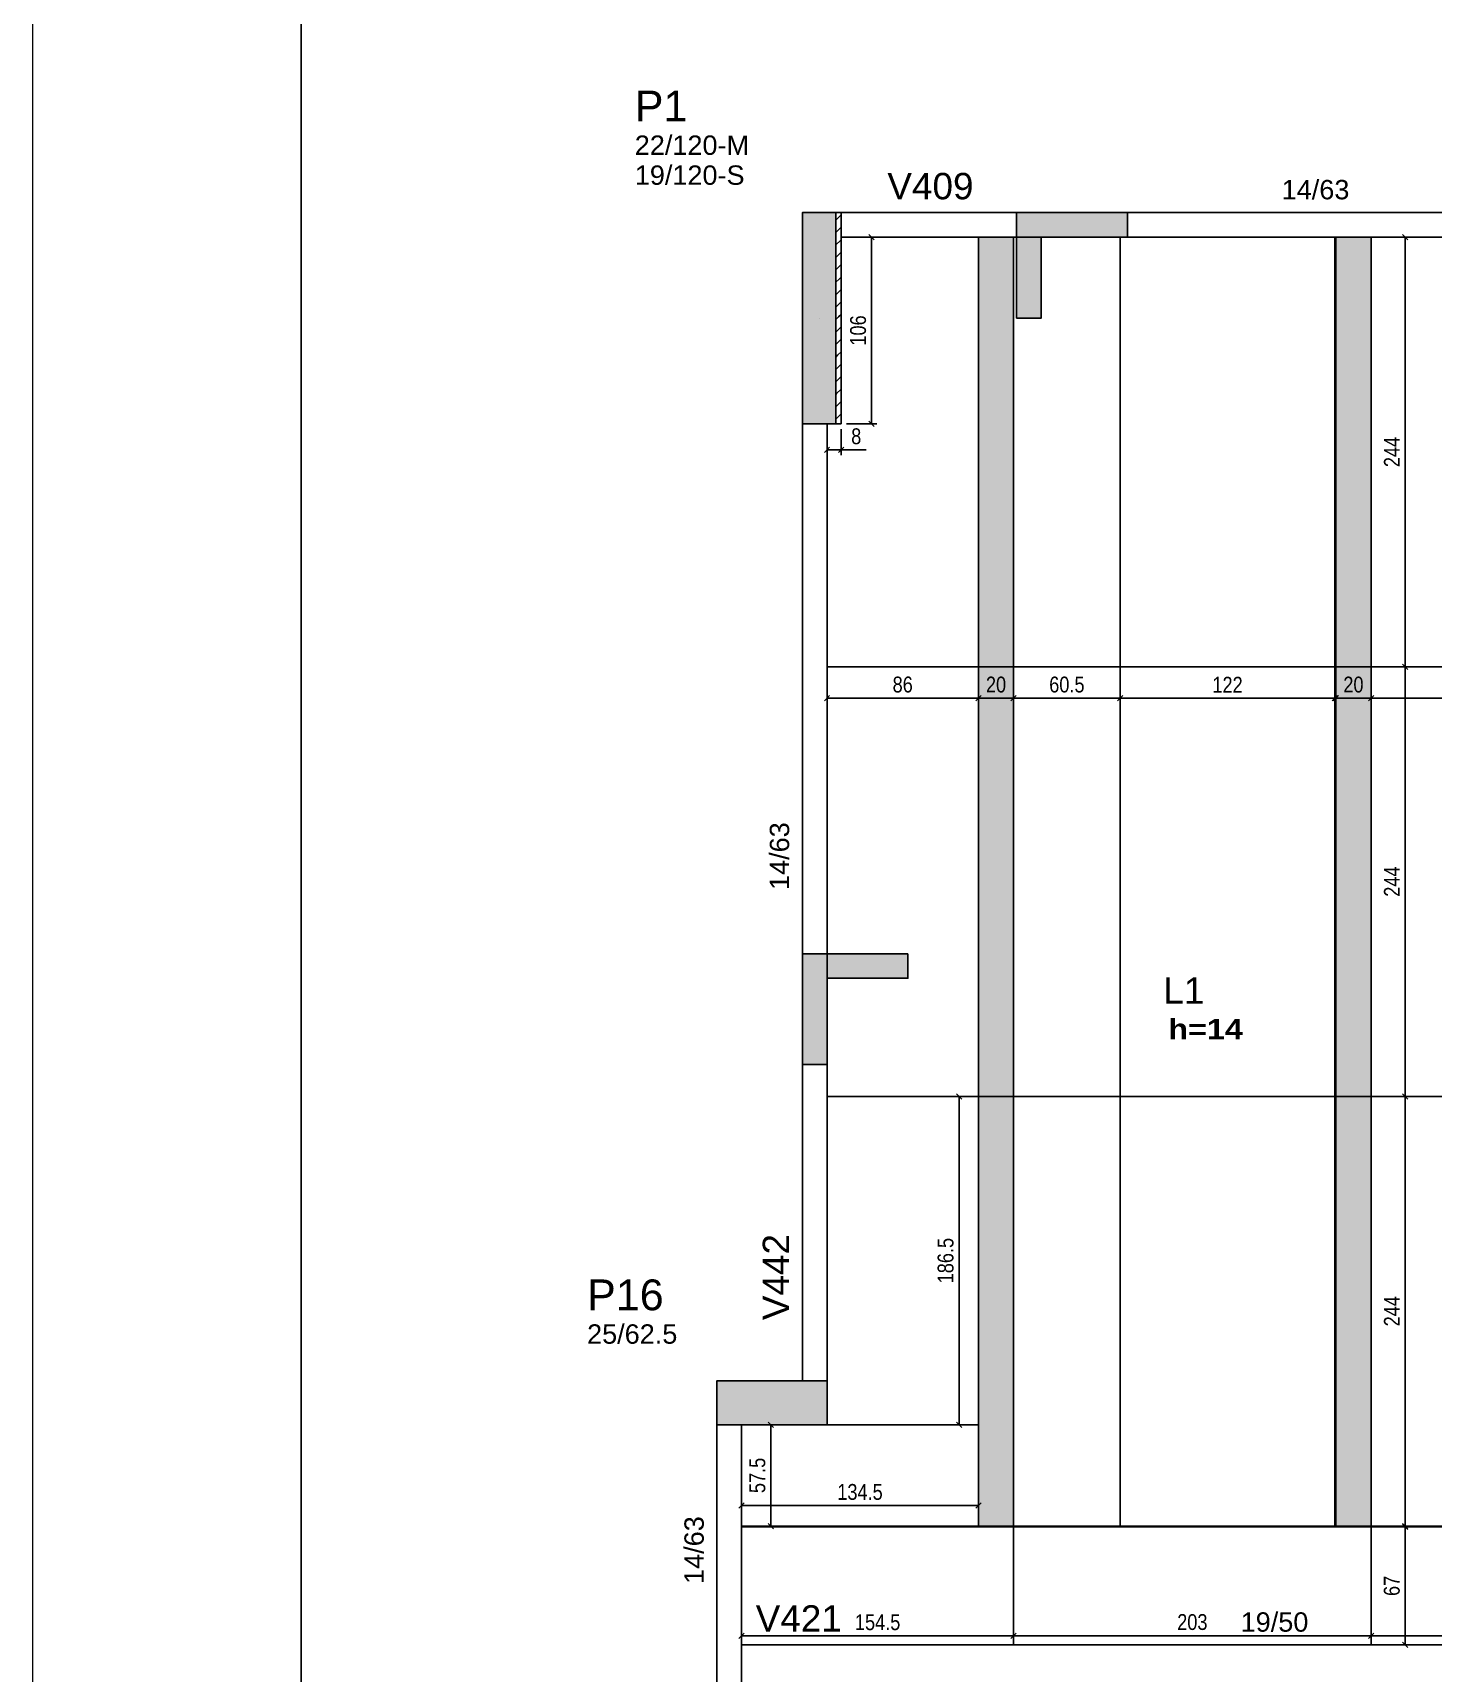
# Model space of a CAD drawing. Extents: x 3022 to 8661, y -614 to 3008.
# Drawn here: x 3023 to 3818, y 1267 to 2199 of the extents above; entities that cross this region are included whole.
import ezdxf

# ---------------------------------------------------------------- set-up
doc = ezdxf.new("R2010")
doc.units = 0
doc.header["$PDMODE"] = 34
for name, color, linetype in [('COTA', 241, 'Continuous'), ('MTH-DIM-PILAR', 3, 'Continuous'), ('MTH-DIM-VIGA', 3, 'Continuous'), ('MTH-FACE-VIGA', 7, 'Continuous'), ('MTH-LINHA-SEÇÃO', 16, 'Continuous'), ('MTH-PILAR-SEGUE', 5, 'Continuous'), ('MTH-SOMBRA21', 150, 'Continuous'), ('MTH-SOMBRA25', 253, 'Continuous'), ('MTH-TIT1-PILAR', 5, 'Continuous'), ('MTH-TIT1-VIGA', 5, 'Continuous'), ('MTH-TXT-NEGRITO', 5, 'Continuous'), ('Painéis', 200, 'Continuous')]:
    doc.layers.add(name, color=color, linetype=linetype)
doc.layers.add('FOLHA', color=255, linetype='Continuous', lineweight=5)
doc.layers.add('Hachura', color=251, linetype='Continuous', lineweight=9)
doc.styles.add('COTA TECNICA-50', font='techl___.ttf', dxfattribs={"height": 9})
doc.styles.add('TQS_ARIAL', font='arial.ttf')
doc.styles.add('TQS_ARIAL_BLACK', font='ariblk.ttf')
doc.dimstyles.new('COTA PAINEL-50', dxfattribs={"dimtxt": 9, "dimasz": 3, "dimexe": 3, "dimexo": 3, "dimgap": 3, "dimtad": 1, "dimdec": 1, "dimzin": 12, "dimdsep": 46, "dimtxsty": 'COTA TECNICA-50', "dimblk1": 'OBLIQUE', "dimblk2": 'OBLIQUE', "dimsah": 1, "dimcen": 0.9, "dimclrd": 4, "dimclre": 4, "dimclrt": 240, "dimadec": 1, "dimazin": 3, "dimtfac": 1, "dimtdec": 1, "dimtmove": 0, "dimatfit": 3, "dimfxl": 1, "dimtolj": 1, "dimtzin": 12, "dimarcsym": 0})

# ---------------------------------------------------------------- blocks, each defined once
blk = doc.blocks.new('_Oblique')
at = {"color": 0, "linetype": 'ByBlock', "lineweight": -2}
blk.add_line((-0.5, -0.5), (0.5, 0.5), dxfattribs=at)
blk = doc.blocks.new('*D33')
at = {"layer": 'COTA', "color": 4, "lineweight": -2, "transparency": 16777216}
for p, q in [((3474.08, 1835.75), (3474.08, 1818.01)), ((3560.08, 1835.75), (3560.08, 1818.01)), ((3474.08, 1821.01), (3560.08, 1821.01))]:
    blk.add_line(p, q, dxfattribs=at)
at = {"layer": 'Defpoints', "color": 0, "transparency": 16777216}
for p in [(3474.08, 1838.75), (3560.08, 1838.75), (3560.08, 1821.01)]:
    blk.add_point(p, dxfattribs=at)
at = {"layer": 'COTA', "color": 4, "lineweight": -2, "transparency": 16777216, "xscale": 3, "yscale": 3, "zscale": 3, "rotation": 180}
blk.add_blockref('_Oblique', (3474.08, 1821.01), dxfattribs=at)
at = {"layer": 'COTA', "color": 4, "lineweight": -2, "transparency": 16777216, "xscale": 3, "yscale": 3, "zscale": 3}
blk.add_blockref('_Oblique', (3560.08, 1821.01), dxfattribs=at)
at = {"layer": 'COTA', "color": 240, "transparency": 16777216, "insert": (3517.08, 1828.62), "char_height": 9, "attachment_point": 5, "style": 'COTA TECNICA-50'}
blk.add_mtext('\\A1;86', dxfattribs=at)
blk = doc.blocks.new('*D34')
at = {"layer": 'COTA', "color": 4, "lineweight": -2, "transparency": 16777216}
for p, q in [((3560.08, 1835.75), (3560.08, 1818.01)), ((3580.08, 1835.75), (3580.08, 1818.01)), ((3560.08, 1821.01), (3580.08, 1821.01))]:
    blk.add_line(p, q, dxfattribs=at)
at = {"layer": 'Defpoints', "color": 0, "transparency": 16777216}
for p in [(3560.08, 1838.75), (3580.08, 1838.75), (3580.08, 1821.01)]:
    blk.add_point(p, dxfattribs=at)
at = {"layer": 'COTA', "color": 4, "lineweight": -2, "transparency": 16777216, "xscale": 3, "yscale": 3, "zscale": 3, "rotation": 180}
blk.add_blockref('_Oblique', (3560.08, 1821.01), dxfattribs=at)
at = {"layer": 'COTA', "color": 4, "lineweight": -2, "transparency": 16777216, "xscale": 3, "yscale": 3, "zscale": 3}
blk.add_blockref('_Oblique', (3580.08, 1821.01), dxfattribs=at)
at = {"layer": 'COTA', "color": 240, "transparency": 16777216, "insert": (3570.08, 1828.6), "char_height": 9, "attachment_point": 5, "style": 'COTA TECNICA-50'}
blk.add_mtext('\\A1;20', dxfattribs=at)
blk = doc.blocks.new('*D35')
at = {"layer": 'COTA', "color": 4, "lineweight": -2, "transparency": 16777216}
for p, q in [((3580.08, 1835.75), (3580.08, 1818.01)), ((3640.58, 1835.75), (3640.58, 1818.01)), ((3580.08, 1821.01), (3640.58, 1821.01))]:
    blk.add_line(p, q, dxfattribs=at)
at = {"layer": 'Defpoints', "color": 0, "transparency": 16777216}
for p in [(3580.08, 1838.75), (3640.58, 1838.75), (3640.58, 1821.01)]:
    blk.add_point(p, dxfattribs=at)
at = {"layer": 'COTA', "color": 4, "lineweight": -2, "transparency": 16777216, "xscale": 3, "yscale": 3, "zscale": 3, "rotation": 180}
blk.add_blockref('_Oblique', (3580.08, 1821.01), dxfattribs=at)
at = {"layer": 'COTA', "color": 4, "lineweight": -2, "transparency": 16777216, "xscale": 3, "yscale": 3, "zscale": 3}
blk.add_blockref('_Oblique', (3640.58, 1821.01), dxfattribs=at)
at = {"layer": 'COTA', "color": 240, "transparency": 16777216, "insert": (3610.33, 1828.61), "char_height": 9, "attachment_point": 5, "style": 'COTA TECNICA-50'}
blk.add_mtext('\\A1;60.5', dxfattribs=at)
blk = doc.blocks.new('*D36')
at = {"layer": 'COTA', "color": 4, "lineweight": -2, "transparency": 16777216}
for p, q in [((3640.58, 1835.75), (3640.58, 1818.01)), ((3762.58, 1835.75), (3762.58, 1818.01)), ((3640.58, 1821.01), (3762.58, 1821.01))]:
    blk.add_line(p, q, dxfattribs=at)
at = {"layer": 'Defpoints', "color": 0, "transparency": 16777216}
for p in [(3640.58, 1838.75), (3762.58, 1838.75), (3762.58, 1821.01)]:
    blk.add_point(p, dxfattribs=at)
at = {"layer": 'COTA', "color": 4, "lineweight": -2, "transparency": 16777216, "xscale": 3, "yscale": 3, "zscale": 3, "rotation": 180}
blk.add_blockref('_Oblique', (3640.58, 1821.01), dxfattribs=at)
at = {"layer": 'COTA', "color": 4, "lineweight": -2, "transparency": 16777216, "xscale": 3, "yscale": 3, "zscale": 3}
blk.add_blockref('_Oblique', (3762.58, 1821.01), dxfattribs=at)
at = {"layer": 'COTA', "color": 240, "transparency": 16777216, "insert": (3701.58, 1828.56), "char_height": 9, "attachment_point": 5, "style": 'COTA TECNICA-50'}
blk.add_mtext('\\A1;122', dxfattribs=at)
blk = doc.blocks.new('*D37')
at = {"layer": 'COTA', "color": 4, "lineweight": -2, "transparency": 16777216}
for p, q in [((3763.08, 1835.75), (3763.08, 1818.01)), ((3783.08, 1835.75), (3783.08, 1818.01)), ((3763.08, 1821.01), (3783.08, 1821.01))]:
    blk.add_line(p, q, dxfattribs=at)
at = {"layer": 'Defpoints', "color": 0, "transparency": 16777216}
for p in [(3763.08, 1838.75), (3783.08, 1838.75), (3783.08, 1821.01)]:
    blk.add_point(p, dxfattribs=at)
at = {"layer": 'COTA', "color": 4, "lineweight": -2, "transparency": 16777216, "xscale": 3, "yscale": 3, "zscale": 3, "rotation": 180}
blk.add_blockref('_Oblique', (3763.08, 1821.01), dxfattribs=at)
at = {"layer": 'COTA', "color": 4, "lineweight": -2, "transparency": 16777216, "xscale": 3, "yscale": 3, "zscale": 3}
blk.add_blockref('_Oblique', (3783.08, 1821.01), dxfattribs=at)
at = {"layer": 'COTA', "color": 240, "transparency": 16777216, "insert": (3773.08, 1828.6), "char_height": 9, "attachment_point": 5, "style": 'COTA TECNICA-50'}
blk.add_mtext('\\A1;20', dxfattribs=at)
blk = doc.blocks.new('*D38')
at = {"layer": 'COTA', "color": 4, "lineweight": -2, "transparency": 16777216}
for p, q in [((3783.08, 1835.75), (3783.08, 1818.01)), ((3905.08, 1835.75), (3905.08, 1818.01)), ((3783.08, 1821.01), (3905.08, 1821.01))]:
    blk.add_line(p, q, dxfattribs=at)
at = {"layer": 'Defpoints', "color": 0, "transparency": 16777216}
for p in [(3783.08, 1838.75), (3905.08, 1838.75), (3905.08, 1821.01)]:
    blk.add_point(p, dxfattribs=at)
at = {"layer": 'COTA', "color": 4, "lineweight": -2, "transparency": 16777216, "xscale": 3, "yscale": 3, "zscale": 3, "rotation": 180}
blk.add_blockref('_Oblique', (3783.08, 1821.01), dxfattribs=at)
at = {"layer": 'COTA', "color": 4, "lineweight": -2, "transparency": 16777216, "xscale": 3, "yscale": 3, "zscale": 3}
blk.add_blockref('_Oblique', (3905.08, 1821.01), dxfattribs=at)
at = {"layer": 'COTA', "color": 240, "transparency": 16777216, "insert": (3844.08, 1828.56), "char_height": 9, "attachment_point": 5, "style": 'COTA TECNICA-50'}
blk.add_mtext('\\A1;122', dxfattribs=at)
blk = doc.blocks.new('*D40')
at = {"layer": 'COTA', "color": 4, "lineweight": -2, "transparency": 16777216}
for p, q in [((3557.08, 1594.75), (3546.08, 1594.75)), ((3549.08, 1408.25), (3549.08, 1594.75)), ((3557.08, 1408.25), (3546.08, 1408.25))]:
    blk.add_line(p, q, dxfattribs=at)
at = {"layer": 'Defpoints', "color": 0, "transparency": 16777216}
for p in [(3549.08, 1594.75), (3560.08, 1594.75), (3560.08, 1408.25)]:
    blk.add_point(p, dxfattribs=at)
at = {"layer": 'COTA', "color": 4, "lineweight": -2, "transparency": 16777216, "xscale": 3, "yscale": 3, "zscale": 3}
for p, rotation in [((3549.08, 1594.75), 90), ((3549.08, 1408.25), 270)]:
    blk.add_blockref('_Oblique', p, dxfattribs=dict(at, rotation=rotation))
at = {"layer": 'COTA', "color": 240, "transparency": 16777216, "insert": (3541.47, 1501.5), "char_height": 9, "attachment_point": 5, "rotation": 90, "style": 'COTA TECNICA-50'}
blk.add_mtext('\\A1;186.5', dxfattribs=at)
blk = doc.blocks.new('*D41')
at = {"layer": 'COTA', "color": 4, "lineweight": -2, "transparency": 16777216}
for p, q in [((3425.58, 1353.75), (3425.58, 1365.36)), ((3425.58, 1362.36), (3560.08, 1362.36)), ((3560.08, 1353.75), (3560.08, 1365.36))]:
    blk.add_line(p, q, dxfattribs=at)
at = {"layer": 'Defpoints', "color": 0, "transparency": 16777216}
for p in [(3560.08, 1362.36), (3425.58, 1350.75), (3560.08, 1350.75)]:
    blk.add_point(p, dxfattribs=at)
at = {"layer": 'COTA', "color": 4, "lineweight": -2, "transparency": 16777216, "xscale": 3, "yscale": 3, "zscale": 3, "rotation": 180}
blk.add_blockref('_Oblique', (3425.58, 1362.36), dxfattribs=at)
at = {"layer": 'COTA', "color": 4, "lineweight": -2, "transparency": 16777216, "xscale": 3, "yscale": 3, "zscale": 3}
blk.add_blockref('_Oblique', (3560.08, 1362.36), dxfattribs=at)
at = {"layer": 'COTA', "color": 240, "transparency": 16777216, "insert": (3492.83, 1370.06), "char_height": 9, "attachment_point": 5, "style": 'COTA TECNICA-50'}
blk.add_mtext('\\A1;134.5', dxfattribs=at)
blk = doc.blocks.new('*D42')
at = {"layer": 'COTA', "color": 4, "lineweight": -2, "transparency": 16777216}
for p, q in [((3425.58, 1286.25), (3425.58, 1291.48)), ((3425.58, 1288.48), (3580.08, 1288.48)), ((3580.08, 1286.25), (3580.08, 1291.48))]:
    blk.add_line(p, q, dxfattribs=at)
at = {"layer": 'Defpoints', "color": 0, "transparency": 16777216}
for p in [(3580.08, 1288.48), (3425.58, 1283.25), (3580.08, 1283.25)]:
    blk.add_point(p, dxfattribs=at)
at = {"layer": 'COTA', "color": 4, "lineweight": -2, "transparency": 16777216, "xscale": 3, "yscale": 3, "zscale": 3, "rotation": 180}
blk.add_blockref('_Oblique', (3425.58, 1288.48), dxfattribs=at)
at = {"layer": 'COTA', "color": 4, "lineweight": -2, "transparency": 16777216, "xscale": 3, "yscale": 3, "zscale": 3}
blk.add_blockref('_Oblique', (3580.08, 1288.48), dxfattribs=at)
at = {"layer": 'COTA', "color": 240, "transparency": 16777216, "insert": (3502.83, 1296.08), "char_height": 9, "attachment_point": 5, "style": 'COTA TECNICA-50'}
blk.add_mtext('\\A1;154.5', dxfattribs=at)
blk = doc.blocks.new('*D43')
at = {"layer": 'COTA', "color": 4, "lineweight": -2, "transparency": 16777216}
for p, q in [((3580.08, 1286.25), (3580.08, 1291.48)), ((3580.08, 1288.48), (3783.08, 1288.48)), ((3783.08, 1286.25), (3783.08, 1291.48))]:
    blk.add_line(p, q, dxfattribs=at)
at = {"layer": 'Defpoints', "color": 0, "transparency": 16777216}
for p in [(3783.08, 1288.48), (3580.08, 1283.25), (3783.08, 1283.25)]:
    blk.add_point(p, dxfattribs=at)
at = {"layer": 'COTA', "color": 4, "lineweight": -2, "transparency": 16777216, "xscale": 3, "yscale": 3, "zscale": 3, "rotation": 180}
blk.add_blockref('_Oblique', (3580.08, 1288.48), dxfattribs=at)
at = {"layer": 'COTA', "color": 4, "lineweight": -2, "transparency": 16777216, "xscale": 3, "yscale": 3, "zscale": 3}
blk.add_blockref('_Oblique', (3783.08, 1288.48), dxfattribs=at)
at = {"layer": 'COTA', "color": 240, "transparency": 16777216, "insert": (3681.58, 1296.17), "char_height": 9, "attachment_point": 5, "style": 'COTA TECNICA-50'}
blk.add_mtext('\\A1;203', dxfattribs=at)
blk = doc.blocks.new('*D44')
at = {"layer": 'COTA', "color": 4, "lineweight": -2, "transparency": 16777216}
for p, q in [((3783.08, 1286.25), (3783.08, 1291.48)), ((3783.08, 1288.48), (3964.08, 1288.48)), ((3964.08, 1286.25), (3964.08, 1291.48))]:
    blk.add_line(p, q, dxfattribs=at)
at = {"layer": 'Defpoints', "color": 0, "transparency": 16777216}
for p in [(3964.08, 1288.48), (3783.08, 1283.25), (3964.08, 1283.25)]:
    blk.add_point(p, dxfattribs=at)
at = {"layer": 'COTA', "color": 4, "lineweight": -2, "transparency": 16777216, "xscale": 3, "yscale": 3, "zscale": 3, "rotation": 180}
blk.add_blockref('_Oblique', (3783.08, 1288.48), dxfattribs=at)
at = {"layer": 'COTA', "color": 4, "lineweight": -2, "transparency": 16777216, "xscale": 3, "yscale": 3, "zscale": 3}
blk.add_blockref('_Oblique', (3964.08, 1288.48), dxfattribs=at)
at = {"layer": 'COTA', "color": 240, "transparency": 16777216, "insert": (3873.58, 1296.06), "char_height": 9, "attachment_point": 5, "style": 'COTA TECNICA-50'}
blk.add_mtext('\\A1;181', dxfattribs=at)
blk = doc.blocks.new('*D45')
at = {"layer": 'COTA', "color": 4, "lineweight": -2, "transparency": 16777216}
for p, q in [((3786.08, 1350.25), (3805.5, 1350.25)), ((3802.5, 1283.25), (3802.5, 1350.25)), ((3786.08, 1283.25), (3805.5, 1283.25))]:
    blk.add_line(p, q, dxfattribs=at)
at = {"layer": 'Defpoints', "color": 0, "transparency": 16777216}
for p in [(3783.08, 1350.25), (3802.5, 1350.25), (3783.08, 1283.25)]:
    blk.add_point(p, dxfattribs=at)
at = {"layer": 'COTA', "color": 4, "lineweight": -2, "transparency": 16777216, "xscale": 3, "yscale": 3, "zscale": 3}
for p, rotation in [((3802.5, 1350.25), 90), ((3802.5, 1283.25), 270)]:
    blk.add_blockref('_Oblique', p, dxfattribs=dict(at, rotation=rotation))
at = {"layer": 'COTA', "color": 240, "transparency": 16777216, "insert": (3794.91, 1316.75), "char_height": 9, "attachment_point": 5, "rotation": 90, "style": 'COTA TECNICA-50'}
blk.add_mtext('\\A1;67', dxfattribs=at)
blk = doc.blocks.new('*D46')
at = {"layer": 'COTA', "color": 4, "lineweight": -2, "transparency": 16777216}
for p, q in [((3802.5, 1350.75), (3802.5, 1594.75)), ((3786.08, 1350.75), (3805.5, 1350.75))]:
    blk.add_line(p, q, dxfattribs=at)
at = {"layer": 'Defpoints', "color": 0, "transparency": 16777216}
for p in [(3802.5, 1594.75), (3802.5, 1594.75), (3783.08, 1350.75)]:
    blk.add_point(p, dxfattribs=at)
at = {"layer": 'COTA', "color": 4, "lineweight": -2, "transparency": 16777216, "xscale": 3, "yscale": 3, "zscale": 3}
for p, rotation in [((3802.5, 1594.75), 90), ((3802.5, 1350.75), 270)]:
    blk.add_blockref('_Oblique', p, dxfattribs=dict(at, rotation=rotation))
at = {"layer": 'COTA', "color": 240, "transparency": 16777216, "insert": (3794.93, 1472.75), "char_height": 9, "attachment_point": 5, "rotation": 90, "style": 'COTA TECNICA-50'}
blk.add_mtext('\\A1;244', dxfattribs=at)
blk = doc.blocks.new('*D47')
at = {"layer": 'COTA', "color": 4, "lineweight": -2, "transparency": 16777216}
blk.add_line((3802.5, 1594.75), (3802.5, 1838.75), dxfattribs=at)
at = {"layer": 'Defpoints', "color": 0, "transparency": 16777216}
for p in [(3802.5, 1838.75), (3802.5, 1838.75), (3802.5, 1594.75)]:
    blk.add_point(p, dxfattribs=at)
at = {"layer": 'COTA', "color": 4, "lineweight": -2, "transparency": 16777216, "xscale": 3, "yscale": 3, "zscale": 3}
for p, rotation in [((3802.5, 1838.75), 90), ((3802.5, 1594.75), 270)]:
    blk.add_blockref('_Oblique', p, dxfattribs=dict(at, rotation=rotation))
at = {"layer": 'COTA', "color": 240, "transparency": 16777216, "insert": (3794.93, 1716.75), "char_height": 9, "attachment_point": 5, "rotation": 90, "style": 'COTA TECNICA-50'}
blk.add_mtext('\\A1;244', dxfattribs=at)
blk = doc.blocks.new('*D48')
at = {"layer": 'COTA', "color": 4, "lineweight": -2, "transparency": 16777216}
blk.add_line((3802.5, 1838.75), (3802.5, 2082.75), dxfattribs=at)
at = {"layer": 'Defpoints', "color": 0, "transparency": 16777216}
for p in [(3802.5, 2082.75), (3802.5, 2082.75), (3802.5, 1838.75)]:
    blk.add_point(p, dxfattribs=at)
at = {"layer": 'COTA', "color": 4, "lineweight": -2, "transparency": 16777216, "xscale": 3, "yscale": 3, "zscale": 3}
for p, rotation in [((3802.5, 2082.75), 90), ((3802.5, 1838.75), 270)]:
    blk.add_blockref('_Oblique', p, dxfattribs=dict(at, rotation=rotation))
at = {"layer": 'COTA', "color": 240, "transparency": 16777216, "insert": (3794.93, 1960.75), "char_height": 9, "attachment_point": 5, "rotation": 90, "style": 'COTA TECNICA-50'}
blk.add_mtext('\\A1;244', dxfattribs=at)
blk = doc.blocks.new('*D53')
at = {"layer": 'COTA', "color": 4, "lineweight": -2, "transparency": 16777216}
for p, q in [((3485.08, 2082.75), (3502.36, 2082.75)), ((3499.36, 2082.75), (3499.36, 1976.75)), ((3485.08, 1976.75), (3502.36, 1976.75))]:
    blk.add_line(p, q, dxfattribs=at)
at = {"layer": 'Defpoints', "color": 0, "transparency": 16777216}
for p in [(3482.08, 2082.75), (3482.08, 1976.75), (3499.36, 1976.75)]:
    blk.add_point(p, dxfattribs=at)
at = {"layer": 'COTA', "color": 4, "lineweight": -2, "transparency": 16777216, "xscale": 3, "yscale": 3, "zscale": 3}
for p, rotation in [((3499.36, 2082.75), 90), ((3499.36, 1976.75), 270)]:
    blk.add_blockref('_Oblique', p, dxfattribs=dict(at, rotation=rotation))
at = {"layer": 'COTA', "color": 240, "transparency": 16777216, "insert": (3491.77, 2029.75), "char_height": 9, "attachment_point": 5, "rotation": 90, "style": 'COTA TECNICA-50'}
blk.add_mtext('\\A1;106', dxfattribs=at)
blk = doc.blocks.new('*D54')
at = {"layer": 'COTA', "color": 4, "lineweight": -2, "transparency": 16777216}
for p, q in [((3474.08, 1973.75), (3474.08, 1959.02)), ((3482.08, 1973.75), (3482.08, 1959.02)), ((3474.08, 1962.02), (3482.08, 1962.02)), ((3482.08, 1962.02), (3496.31, 1962.02))]:
    blk.add_line(p, q, dxfattribs=at)
at = {"layer": 'Defpoints', "color": 0, "transparency": 16777216}
for p in [(3474.08, 1976.75), (3482.08, 1976.75), (3482.08, 1962.02)]:
    blk.add_point(p, dxfattribs=at)
at = {"layer": 'COTA', "color": 4, "lineweight": -2, "transparency": 16777216, "xscale": 3, "yscale": 3, "zscale": 3, "rotation": 180}
blk.add_blockref('_Oblique', (3474.08, 1962.02), dxfattribs=at)
at = {"layer": 'COTA', "color": 4, "lineweight": -2, "transparency": 16777216, "xscale": 3, "yscale": 3, "zscale": 3}
blk.add_blockref('_Oblique', (3482.08, 1962.02), dxfattribs=at)
at = {"layer": 'COTA', "color": 240, "transparency": 16777216, "insert": (3490.69, 1969.61), "char_height": 9, "attachment_point": 5, "style": 'COTA TECNICA-50'}
blk.add_mtext('\\A1;8', dxfattribs=at)
blk = doc.blocks.new('*D78')
at = {"layer": 'COTA', "color": 4, "lineweight": -2, "transparency": 16777216}
for p, q in [((3428.58, 1408.25), (3445.19, 1408.25)), ((3442.19, 1350.75), (3442.19, 1408.25)), ((3428.58, 1350.75), (3445.19, 1350.75))]:
    blk.add_line(p, q, dxfattribs=at)
at = {"layer": 'Defpoints', "color": 0, "transparency": 16777216}
for p in [(3425.58, 1408.25), (3442.19, 1408.25), (3425.58, 1350.75)]:
    blk.add_point(p, dxfattribs=at)
at = {"layer": 'COTA', "color": 4, "lineweight": -2, "transparency": 16777216, "xscale": 3, "yscale": 3, "zscale": 3}
for p, rotation in [((3442.19, 1408.25), 90), ((3442.19, 1350.75), 270)]:
    blk.add_blockref('_Oblique', p, dxfattribs=dict(at, rotation=rotation))
at = {"layer": 'COTA', "color": 240, "transparency": 16777216, "insert": (3434.59, 1379.5), "char_height": 9, "attachment_point": 5, "rotation": 90, "style": 'COTA TECNICA-50'}
blk.add_mtext('\\A1;57.5', dxfattribs=at)

msp = doc.modelspace()

# ---------------------------------------------------------------- hatches: boundary and pattern name
at = {"layer": 'Hachura'}
h = msp.add_hatch(color=256, dxfattribs=at)
h.dxf.hatch_style = 1
h.paths.add_polyline_path([(3580.08, 2082.75), (3560.08, 2082.75), (3560.08, 1838.75), (3580.08, 1838.75)])
h.paths.add_polyline_path([(3580.08, 1838.75), (3560.08, 1838.75), (3560.08, 1594.75), (3580.08, 1594.75)])
h.paths.add_polyline_path([(3580.08, 1594.75), (3560.08, 1594.75), (3560.08, 1350.75), (3580.08, 1350.75)])
h.paths.add_polyline_path([(3783.08, 1594.75), (3763.08, 1594.75), (3763.08, 1350.75), (3783.08, 1350.75)])
h.paths.add_polyline_path([(3783.08, 1838.75), (3763.08, 1838.75), (3763.08, 1594.75), (3783.08, 1594.75)])
h.paths.add_polyline_path([(3783.08, 2082.75), (3763.08, 2082.75), (3763.08, 1838.75), (3783.08, 1838.75)])

# ---------------------------------------------------------------- linework, layer by layer
at = {"color": 30}
msp.add_line((3175.4, -552.63), (3175.4, 2946.69), dxfattribs=at)
at = {"layer": 'FOLHA', "lineweight": 5}
msp.add_line((3022.99, -613.6), (3022.99, 3007.66), dxfattribs=at)
at = {"layer": 'MTH-FACE-VIGA', "linetype": 'Continuous'}
for p, q in [((3965.58, 2096.75), (3482.08, 2096.75)), ((3479.08, 2092.48), (3482.04, 2095.44)), ((3479.08, 2085.4), (3481.86, 2088.19)), ((3481.86, 2088.19), (3482.08, 2088.4)), ((3482.04, 2095.44), (3482.08, 2095.48)), ((3479.08, 2078.33), (3481.68, 2080.94)), ((3481.68, 2080.94), (3482.08, 2081.33)), ((3482.08, 2082.75), (3964.08, 2082.75)), ((3479.08, 2071.26), (3481.5, 2073.69)), ((3481.5, 2073.69), (3482.08, 2074.26)), ((3479.08, 2064.19), (3481.32, 2066.43)), ((3479.08, 2057.12), (3481.14, 2059.18)), ((3481.14, 2059.18), (3482.08, 2060.12)), ((3481.32, 2066.43), (3482.08, 2067.19)), ((3479.08, 2050.05), (3480.96, 2051.93)), ((3480.96, 2051.93), (3482.08, 2053.05)), ((3479.08, 2042.98), (3480.77, 2044.68)), ((3480.77, 2044.68), (3482.08, 2045.98)), ((3479.08, 2035.91), (3480.59, 2037.42)), ((3480.41, 2030.17), (3482.08, 2031.84)), ((3480.59, 2037.42), (3482.08, 2038.91)), ((3479.08, 2028.84), (3480.41, 2030.17)), ((3479.08, 2021.76), (3480.23, 2022.92)), ((3480.23, 2022.92), (3482.08, 2024.76)), ((3479.08, 2014.69), (3480.05, 2015.67)), ((3480.05, 2015.67), (3482.08, 2017.69)), ((3479.08, 2007.62), (3479.87, 2008.41)), ((3479.69, 2001.16), (3482.08, 2003.55)), ((3479.87, 2008.41), (3482.08, 2010.62)), ((3479.08, 2000.55), (3479.69, 2001.16)), ((3479.08, 1993.48), (3479.5, 1993.91)), ((3479.5, 1993.91), (3482.08, 1996.48)), ((3479.08, 1986.41), (3479.32, 1986.66)), ((3479.32, 1986.66), (3482.08, 1989.41)), ((3460.08, 1976.75), (3460.08, 1433.25)), ((3474.08, 1433.25), (3474.08, 1976.75)), ((3479.08, 1979.34), (3479.14, 1979.4)), ((3479.14, 1979.4), (3482.08, 1982.34)), ((3411.58, 1408.25), (3411.58, 1139.25)), ((3425.58, 1139.25), (3425.58, 1408.25)), ((3964.08, 1283.25), (3425.58, 1283.25))]:
    msp.add_line(p, q, dxfattribs=at)
msp.add_lwpolyline([(3482.08, 2096.75), (3479.08, 2096.75), (3479.08, 1976.75), (3482.08, 1976.75), (3482.08, 2096.75)], dxfattribs=at)
at = {"layer": 'MTH-LINHA-SEÇÃO', "linetype": 'Continuous'}
for points in [[(3644.73, 2096.75), (3581.73, 2096.75), (3581.73, 2082.75), (3644.73, 2082.75), (3644.73, 2096.75)], [(3581.73, 2036.75), (3581.73, 2082.75), (3595.73, 2082.75), (3595.73, 2036.75), (3581.73, 2036.75)], [(3460.08, 1612.82), (3460.08, 1675.82), (3474.08, 1675.82), (3474.08, 1612.82), (3460.08, 1612.82)], [(3520.08, 1675.82), (3474.08, 1675.82), (3474.08, 1661.82), (3520.08, 1661.82), (3520.08, 1675.82)]]:
    msp.add_lwpolyline(points, dxfattribs=at)
at = {"layer": 'MTH-PILAR-SEGUE', "linetype": 'Continuous'}
msp.add_line((3469.58, 2036.75), (3469.58, 2036.75), dxfattribs=at)
for points in [[(3460.08, 1976.75), (3479.08, 1976.75), (3479.08, 2096.75), (3460.08, 2096.75), (3460.08, 1976.75)], [(3474.08, 1408.25), (3474.08, 1433.25), (3411.58, 1433.25), (3411.58, 1408.25), (3474.08, 1408.25)]]:
    msp.add_lwpolyline(points, dxfattribs=at)
at = {"layer": 'MTH-SOMBRA21', "linetype": 'Continuous'}
for points in [[(3644.73, 2096.75), (3581.73, 2096.75), (3581.73, 2082.75)], [(3644.73, 2096.75), (3581.73, 2082.75), (3644.73, 2082.75)], [(3644.73, 2096.75), (3644.73, 2082.75), (3644.73, 2096.75)], [(3581.73, 2036.75), (3581.73, 2082.75), (3595.73, 2082.75)], [(3581.73, 2036.75), (3595.73, 2082.75), (3595.73, 2036.75)], [(3581.73, 2036.75), (3595.73, 2036.75), (3581.73, 2036.75)], [(3460.08, 1612.82), (3460.08, 1675.82), (3474.08, 1675.82)], [(3460.08, 1612.82), (3474.08, 1675.82), (3474.08, 1612.82)], [(3520.08, 1675.82), (3474.08, 1675.82), (3474.08, 1661.82)], [(3520.08, 1675.82), (3474.08, 1661.82), (3520.08, 1661.82)], [(3520.08, 1675.82), (3520.08, 1661.82), (3520.08, 1675.82)], [(3460.08, 1612.82), (3474.08, 1612.82), (3460.08, 1612.82)]]:
    msp.add_solid(points, dxfattribs=at)
at = {"layer": 'MTH-SOMBRA25', "linetype": 'Continuous'}
for points in [[(3460.08, 1976.75), (3479.08, 1976.75), (3479.08, 2096.75)], [(3460.08, 1976.75), (3479.08, 2096.75), (3460.08, 2096.75)], [(3460.08, 1976.75), (3460.08, 2096.75), (3460.08, 1976.75)], [(3474.08, 1408.25), (3474.08, 1433.25), (3411.58, 1433.25)], [(3474.08, 1408.25), (3411.58, 1433.25), (3411.58, 1408.25)], [(3474.08, 1408.25), (3411.58, 1408.25), (3474.08, 1408.25)]]:
    msp.add_solid(points, dxfattribs=at)
at = {"layer": 'Painéis'}
for p, q in [((3560.08, 2082.75), (3560.08, 1350.75)), ((3580.08, 2082.75), (3580.08, 1283.25)), ((3640.58, 2082.75), (3640.58, 1350.75)), ((3762.58, 2082.75), (3762.58, 1350.75)), ((3763.08, 2082.75), (3763.08, 1350.75)), ((3783.08, 2082.75), (3783.08, 1283.25)), ((3474.08, 1838.75), (3965.58, 1838.75)), ((3474.08, 1594.75), (3965.58, 1594.75)), ((3474.08, 1408.25), (3560.08, 1408.25)), ((3425.58, 1350.75), (3964.08, 1350.75)), ((3425.58, 1350.25), (3964.08, 1350.25))]:
    msp.add_line(p, q, dxfattribs=at)

# ---------------------------------------------------------------- texts
at = {"layer": 'MTH-DIM-PILAR', "linetype": 'Continuous', "style": 'TQS_ARIAL'}
for s, p in [('22/120-M', (3364.9, 2129.49)), ('19/120-S', (3364.9, 2112.49)), ('25/62.5', (3337.81, 1454.31))]:
    msp.add_text(s, height=11, dxfattribs=at).set_placement(p)
at = {"layer": 'MTH-DIM-VIGA', "linetype": 'Continuous', "style": 'TQS_ARIAL'}
for s, p in [('14/63', (3732.33, 2104.25)), ('19/50', (3709.04, 1290.75))]:
    msp.add_text(s, height=11, dxfattribs=at).set_placement(p)
for p in [(3452.58, 1712), (3404.08, 1317.88)]:
    msp.add_text('14/63', height=11, rotation=90, dxfattribs=at).set_placement(p)
at = {"layer": 'MTH-TIT1-PILAR', "linetype": 'Continuous', "style": 'TQS_ARIAL'}
for s, p in [('P1', (3364.9, 2148.49)), ('P16', (3337.81, 1473.31))]:
    msp.add_text(s, height=17.5, dxfattribs=at).set_placement(p)
at = {"layer": 'MTH-TIT1-VIGA', "linetype": 'Continuous', "style": 'TQS_ARIAL'}
for s, p in [('V409', (3508.37, 2104.25)), ('L1', (3665.1, 1647.4)), ('V421', (3433.59, 1290.75))]:
    msp.add_text(s, height=15, dxfattribs=at).set_placement(p)
msp.add_text('V442', height=15, rotation=90, dxfattribs=at).set_placement((3452.58, 1467.69))
at = {"layer": 'MTH-TXT-NEGRITO', "color": 3, "linetype": 'Continuous', "style": 'TQS_ARIAL_BLACK'}
msp.add_text('h=14', height=11.5, dxfattribs=at).set_placement((3667.91, 1627.24))

# ---------------------------------------------------------------- dimensions: what is measured, and where the dimension line sits
at = {"layer": 'COTA'}
for base, p1, p2, picture, middle in [((3499.36, 1976.75), (3482.08, 2082.75), (3482.08, 1976.75), '*D53', (3491.77, 2029.75)), ((3549.08, 1594.75), (3560.08, 1408.25), (3560.08, 1594.75), '*D40', (3541.47, 1501.5)), ((3442.19, 1408.25), (3425.58, 1350.75), (3425.58, 1408.25), '*D78', (3434.59, 1379.5)), ((3802.5, 1350.25), (3783.08, 1283.25), (3783.08, 1350.25), '*D45', (3794.91, 1316.75))]:
    dim = msp.add_linear_dim(base=base, p1=p1, p2=p2, angle=90, dimstyle='COTA PAINEL-50', dxfattribs=at)
    dim.commit()
    dim.dimension.update_dxf_attribs({"geometry": picture, "text_midpoint": middle})
for base, p1, p2, picture, middle in [((3802.5, 2082.75), (3802.5, 1838.75), (3802.5, 2082.75), '*D48', (3794.93, 1960.75)), ((3802.5, 1838.75), (3802.5, 1594.75), (3802.5, 1838.75), '*D47', (3794.93, 1716.75)), ((3802.5, 1594.75), (3783.08, 1350.75), (3802.5, 1594.75), '*D46', (3794.93, 1472.75))]:
    dim = msp.add_linear_dim(base=base, p1=p1, p2=p2, angle=90, dimstyle='COTA PAINEL-50', override={"dimtmove": 1}, dxfattribs=at)
    dim.commit()
    dim.dimension.update_dxf_attribs({"geometry": picture, "text_midpoint": middle})
for base, p1, p2, picture, middle in [((3482.08, 1962.02), (3474.08, 1976.75), (3482.08, 1976.75), '*D54', (3490.69, 1969.61)), ((3560.08, 1821.01), (3474.08, 1838.75), (3560.08, 1838.75), '*D33', (3517.08, 1828.62)), ((3783.08, 1821.01), (3763.08, 1838.75), (3783.08, 1838.75), '*D37', (3773.08, 1828.6)), ((3560.08, 1362.36), (3425.58, 1350.75), (3560.08, 1350.75), '*D41', (3492.83, 1370.06)), ((3580.08, 1288.48), (3425.58, 1283.25), (3580.08, 1283.25), '*D42', (3502.83, 1296.08))]:
    dim = msp.add_linear_dim(base=base, p1=p1, p2=p2, dimstyle='COTA PAINEL-50', dxfattribs=at)
    dim.commit()
    dim.dimension.update_dxf_attribs({"geometry": picture, "text_midpoint": middle})
for base, p1, p2, picture, middle in [((3580.08, 1821.01), (3560.08, 1838.75), (3580.08, 1838.75), '*D34', (3570.08, 1828.6)), ((3640.58, 1821.01), (3580.08, 1838.75), (3640.58, 1838.75), '*D35', (3610.33, 1828.61)), ((3762.58, 1821.01), (3640.58, 1838.75), (3762.58, 1838.75), '*D36', (3701.58, 1828.56)), ((3905.08, 1821.01), (3783.08, 1838.75), (3905.08, 1838.75), '*D38', (3844.08, 1828.56)), ((3783.08, 1288.48), (3580.08, 1283.25), (3783.08, 1283.25), '*D43', (3681.58, 1296.17)), ((3964.08, 1288.48), (3783.08, 1283.25), (3964.08, 1283.25), '*D44', (3873.58, 1296.06))]:
    dim = msp.add_linear_dim(base=base, p1=p1, p2=p2, dimstyle='COTA PAINEL-50', override={"dimtmove": 1}, dxfattribs=at)
    dim.commit()
    dim.dimension.update_dxf_attribs({"geometry": picture, "text_midpoint": middle})

doc.saveas('drawing.dxf')
